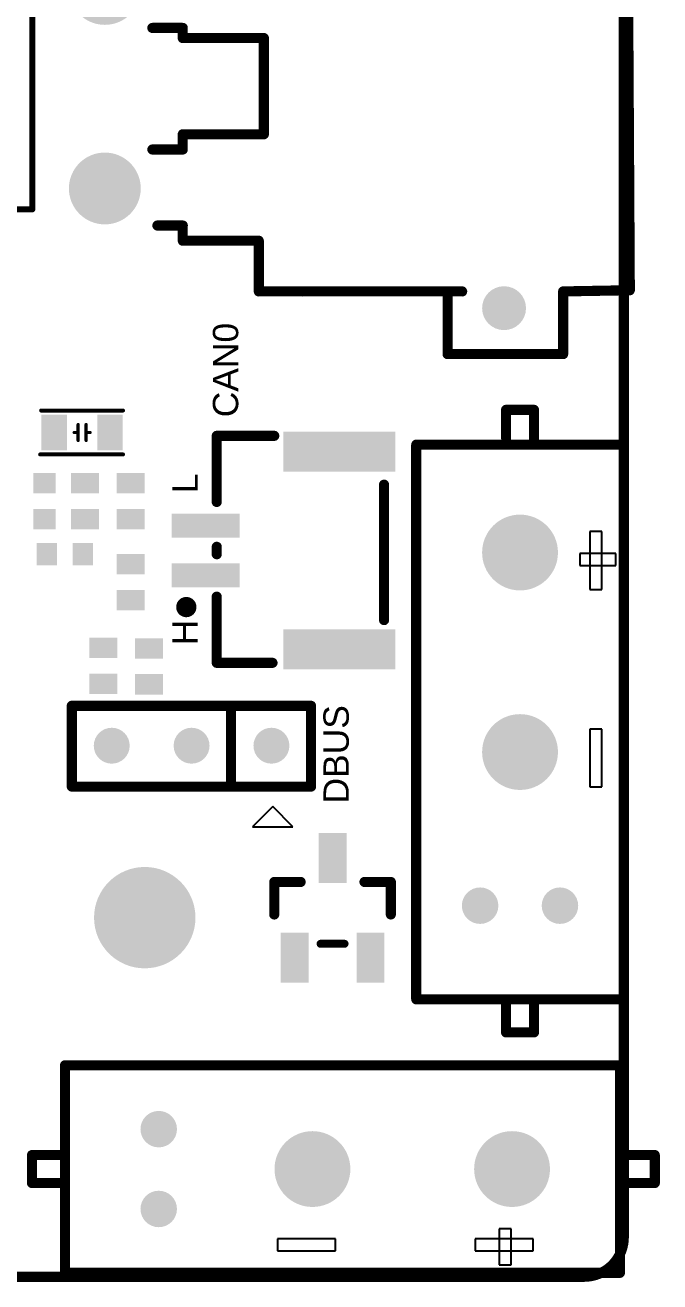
# Model space of a CAD drawing. Header units: inches. Extents: x -3.1 to 90.9, y -0.8 to 60.1.
# Drawn here: x 75 to 90.9, y -0.13 to 31.37 of the extents above; entities that cross this region are included whole.
import ezdxf

# ---------------------------------------------------------------- set-up
doc = ezdxf.new("R2010")
doc.units = ezdxf.units.IN
for name, color, linetype in [('Mechanical 1', 6, 'Continuous'), ('Pad Holes', 156, 'Continuous'), ('Top Overlay', 2, 'Continuous'), ('Top Paste', 8, 'Continuous')]:
    doc.layers.add(name, color=color, linetype=linetype)
doc.styles.add('Arial', font='', dxfattribs={"height": 0.2})
doc.styles.get('Arial').set_extended_font_data('Arial')

# ---------------------------------------------------------------- blocks, each defined once
blk = doc.blocks.new('CONN_TH_2P_P1_25_XUNPU_WAFER_GH1_25_2PLB_91')
at = {"layer": 'Top Paste'}
for points in [[(-0.325, 0.825), (-0.925, 0.825), (-0.925, 2.525), (-0.325, 2.525)], [(0.925, 0.825), (0.325, 0.825), (0.325, 2.525), (0.925, 2.525)], [(-1.975, -3.075), (-2.975, -3.075), (-2.975, -0.275), (-1.975, -0.275)], [(2.975, -3.075), (1.975, -3.075), (1.975, -0.275), (2.975, -0.275)]]:
    blk.add_hatch(color=8, dxfattribs=at).paths.add_polyline_path(points)
at = {"layer": 'Top Overlay'}
for points, const_width in [([(-1.29, 2.159, 1), (-1.544, 2.159, 1)], 0.254), ([(-1.607, 2.159, 1), (-1.48, 2.159, 1)], 0.127), ([(-1.353, 2.159, 1), (-1.226, 2.159, 1)], 0.127), ([(-2.878, 1.397, 1), (-2.751, 1.397, 1)], 0.127), ([(-2.878, 1.397, 1), (-2.751, 1.397, 1)], 0.127), ([(-1.22, 1.397, 1), (-1.093, 1.397, 1)], 0.127), ([(-0.157, 1.397, 1), (-0.03, 1.397, 1)], 0.127), ([(0.03, 1.397, 1), (0.157, 1.397, 1)], 0.127), ([(1.154, 1.397, 1), (1.281, 1.397, 1)], 0.127), ([(2.811, 1.397, 1), (2.938, 1.397, 1)], 0.127), ([(2.811, 1.397, 1), (2.938, 1.397, 1)], 0.127), ([(-2.878, 0, 1), (-2.751, 0, 1)], 0.127), ([(2.811, -0.044, 1), (2.938, -0.044, 1)], 0.127), ([(-1.807, -2.794, 1), (-1.68, -2.794, 1)], 0.127), ([(1.587, -2.794, 1), (1.714, -2.794, 1)], 0.127)]:
    blk.add_lwpolyline(points, format="xyb", close=True, dxfattribs=dict(at, const_width=const_width))
at = {"layer": 'Top Overlay', "const_width": 0.254}
for points in [[(-2.814, 1.397), (-2.814, 0)], [(-2.814, 1.397), (-1.156, 1.397)], [(-0.094, 1.397), (0.094, 1.397)], [(1.217, 1.397), (2.875, 1.397)], [(2.875, 1.397), (2.875, -0.044)], [(-1.744, -2.794), (1.651, -2.794)]]:
    blk.add_lwpolyline(points, dxfattribs=at)
blk = doc.blocks.new('C0603_214')
at = {"layer": 'Top Paste'}
for points in [[(-1.02, -0.445), (-1.02, 0.445), (-0.38, 0.445), (-0.38, -0.445)], [(0.38, -0.445), (0.38, 0.445), (1.02, 0.445), (1.02, -0.445)]]:
    blk.add_hatch(color=8, dxfattribs=at).paths.add_polyline_path(points)
at = {"layer": 'Top Overlay'}
for points, const_width in [([(-1.025, 0.55), (1.025, 0.55)], 0.1), ([(-0.2, 0), (-0.1, 0)], 0.08), ([(-0.1, -0.2), (-0.1, 0.2)], 0.08), ([(0.1, -0.2), (0.1, 0.2)], 0.08), ([(0.1, 0), (0.2, 0)], 0.08), ([(-1.05, -0.55), (1.025, -0.55)], 0.1)]:
    blk.add_lwpolyline(points, dxfattribs=dict(at, const_width=const_width))
for points, const_width in [([(-1.05, 0.55, 1), (-1, 0.55, 1)], 0.05), ([(1, 0.55, 1), (1.05, 0.55, 1)], 0.05), ([(-0.22, 0, 1), (-0.18, 0, 1)], 0.04), ([(-0.12, 0.2, 1), (-0.08, 0.2, 1)], 0.04), ([(-0.12, 0, 1), (-0.08, 0, 1)], 0.04), ([(0.08, 0.2, 1), (0.12, 0.2, 1)], 0.04), ([(0.08, 0, 1), (0.12, 0, 1)], 0.04), ([(0.18, 0, 1), (0.22, 0, 1)], 0.04), ([(-0.12, -0.2, 1), (-0.08, -0.2, 1)], 0.04), ([(0.08, -0.2, 1), (0.12, -0.2, 1)], 0.04), ([(-1.075, -0.55, 1), (-1.025, -0.55, 1)], 0.05), ([(1, -0.55, 1), (1.05, -0.55, 1)], 0.05)]:
    blk.add_lwpolyline(points, format="xyb", close=True, dxfattribs=dict(at, const_width=const_width))
blk = doc.blocks.new('C0402_224')
at = {"layer": 'Top Paste'}
for points in [[(-0.705, -0.28), (-0.705, 0.28), (-0.195, 0.28), (-0.195, -0.28)], [(0.195, -0.28), (0.195, 0.28), (0.705, 0.28), (0.705, -0.28)]]:
    blk.add_hatch(color=8, dxfattribs=at).paths.add_polyline_path(points)
blk = doc.blocks.new('C0402_225')
at = {"layer": 'Top Paste'}
for points in [[(-0.705, -0.28), (-0.705, 0.28), (-0.195, 0.28), (-0.195, -0.28)], [(0.195, -0.28), (0.195, 0.28), (0.705, 0.28), (0.705, -0.28)]]:
    blk.add_hatch(color=8, dxfattribs=at).paths.add_polyline_path(points)
blk = doc.blocks.new('CONN_TH_XT30PW_M_282')
at = {"layer": 'Pad Holes'}
h = blk.add_hatch(color=7, dxfattribs=at)
edge = h.paths.add_edge_path()
edge.add_arc((-2.5, 5), 0.9, 0, 360)
h = blk.add_hatch(color=7, dxfattribs=at)
edge = h.paths.add_edge_path()
edge.add_arc((2.5, 5), 0.9, 0, 360)
h = blk.add_hatch(color=7, dxfattribs=at)
edge = h.paths.add_edge_path()
edge.add_arc((-5.5, -5), 0.55, 0, 360)
h = blk.add_hatch(color=7, dxfattribs=at)
edge = h.paths.add_edge_path()
edge.add_arc((5.5, -5), 0.55, 0, 360)
at = {"layer": 'Top Overlay', "const_width": 0.254}
for points in [[(-3.429, 3.683), (-3.429, 3.048)], [(-1.524, 3.81), (-1.524, 3.048)], [(1.524, 3.81), (1.524, 3.048)], [(3.429, 3.683), (3.429, 3.048)], [(-3.81, 3.048), (-3.429, 3.048)], [(-3.81, 3.048), (-3.81, 1.143)], [(-1.524, 3.048), (-1.143, 3.048)], [(-1.143, 3.048), (-1.143, 1.016)], [(1.27, 3.048), (1.27, 1.016)], [(1.27, 3.048), (1.524, 3.048)], [(3.429, 3.048), (3.81, 3.048)], [(3.81, 3.048), (3.81, 1.016)], [(-5.08, 1.143), (-3.81, 1.143)], [(-5.08, 1.143), (-5.08, 0.047)], [(-1.143, 1.016), (1.27, 1.016)], [(3.81, 1.016), (5.08, 1.016)], [(5.08, 1.016), (5.08, 0.047)], [(-5.08, 0.047), (-5.08, -3.95)], [(5.08, 0.047), (5.08, -3.95)], [(-6.65, -3.585), (-6.65, -6.48)], [(-6.65, -3.585), (-5.08, -3.585)], [(5.08, -3.559), (6.65, -3.559)], [(6.65, -3.559), (6.65, -6.55)], [(-6.65, -6.48), (-5.08, -6.48)], [(-5.08, -6.481), (-5.05, -8.15)], [(5.08, -6.549), (5.08, -8.091)], [(5.08, -6.55), (6.65, -6.55)], [(5.08, -8.091), (-5.05, -8.15)]]:
    blk.add_lwpolyline(points, dxfattribs=at)
at = {"layer": 'Top Overlay', "const_width": 0.127}
for points in [[(-3.493, 3.683, 1), (-3.365, 3.683, 1)], [(-1.587, 3.81, 1), (-1.46, 3.81, 1)], [(1.46, 3.81, 1), (1.587, 3.81, 1)], [(3.365, 3.683, 1), (3.493, 3.683, 1)], [(-3.873, 3.048, 1), (-3.747, 3.048, 1)], [(-3.873, 3.048, 1), (-3.747, 3.048, 1)], [(-3.493, 3.048, 1), (-3.365, 3.048, 1)], [(-3.493, 3.048, 1), (-3.365, 3.048, 1)], [(-1.587, 3.048, 1), (-1.46, 3.048, 1)], [(-1.587, 3.048, 1), (-1.46, 3.048, 1)], [(-1.206, 3.048, 1), (-1.079, 3.048, 1)], [(-1.206, 3.048, 1), (-1.079, 3.048, 1)], [(1.206, 3.048, 1), (1.333, 3.048, 1)], [(1.206, 3.048, 1), (1.333, 3.048, 1)], [(1.46, 3.048, 1), (1.587, 3.048, 1)], [(1.46, 3.048, 1), (1.587, 3.048, 1)], [(3.365, 3.048, 1), (3.493, 3.048, 1)], [(3.365, 3.048, 1), (3.493, 3.048, 1)], [(3.747, 3.048, 1), (3.873, 3.048, 1)], [(3.747, 3.048, 1), (3.873, 3.048, 1)], [(-5.144, 1.143, 1), (-5.016, 1.143, 1)], [(-5.144, 1.143, 1), (-5.016, 1.143, 1)], [(-3.873, 1.143, 1), (-3.747, 1.143, 1)], [(-3.873, 1.143, 1), (-3.747, 1.143, 1)], [(-1.206, 1.016, 1), (-1.079, 1.016, 1)], [(-1.206, 1.016, 1), (-1.079, 1.016, 1)], [(1.206, 1.016, 1), (1.333, 1.016, 1)], [(1.206, 1.016, 1), (1.333, 1.016, 1)], [(3.747, 1.016, 1), (3.873, 1.016, 1)], [(3.747, 1.016, 1), (3.873, 1.016, 1)], [(5.016, 1.016, 1), (5.144, 1.016, 1)], [(5.016, 1.016, 1), (5.144, 1.016, 1)], [(-5.144, 0.047, 1), (-5.017, 0.047, 1)], [(-5.144, 0.047, 1), (-5.017, 0.047, 1)], [(5.016, 0.047, 1), (5.143, 0.047, 1)], [(5.016, 0.047, 1), (5.143, 0.047, 1)], [(-6.714, -3.585, 1), (-6.587, -3.585, 1)], [(-6.714, -3.585, 1), (-6.587, -3.585, 1)], [(-5.144, -3.585, 1), (-5.017, -3.585, 1)], [(5.016, -3.559, 1), (5.143, -3.559, 1)], [(6.586, -3.559, 1), (6.713, -3.559, 1)], [(6.586, -3.559, 1), (6.713, -3.559, 1)], [(-5.144, -3.95, 1), (-5.017, -3.95, 1)], [(5.016, -3.95, 1), (5.143, -3.95, 1)], [(-6.714, -6.48, 1), (-6.587, -6.48, 1)], [(-6.714, -6.48, 1), (-6.587, -6.48, 1)], [(-5.144, -6.48, 1), (-5.017, -6.48, 1)], [(-5.144, -6.481, 1), (-5.017, -6.481, 1)], [(5.016, -6.549, 1), (5.143, -6.549, 1)], [(5.016, -6.55, 1), (5.143, -6.55, 1)], [(6.586, -6.55, 1), (6.713, -6.55, 1)], [(6.586, -6.55, 1), (6.713, -6.55, 1)], [(-5.113, -8.15, 1), (-4.986, -8.15, 1)], [(-5.113, -8.15, 1), (-4.986, -8.15, 1)], [(5.016, -8.091, 1), (5.143, -8.091, 1)], [(5.016, -8.091, 1), (5.143, -8.091, 1)]]:
    blk.add_lwpolyline(points, format="xyb", close=True, dxfattribs=at)
blk = doc.blocks.new('IND_SMD_L7_0_W6_6_FXL0630_286')
at = {"layer": 'Top Paste'}
for points in [[(-3.925, 1.75), (-2.125, 1.75), (-2.125, -1.75), (-3.925, -1.75)], [(2.125, 1.75), (3.925, 1.75), (3.925, -1.75), (2.125, -1.75)]]:
    blk.add_hatch(color=8, dxfattribs=at).paths.add_polyline_path(points)
at = {"layer": 'Top Overlay', "const_width": 0.152}
for points in [[(3.576, 3.376), (-3.576, 3.376)], [(-3.576, 1.962), (-3.576, 3.376)], [(3.576, 1.962), (3.576, 3.376)], [(-3.576, -3.376), (-3.576, -1.962)], [(3.576, -3.376), (3.576, -1.962)], [(3.576, -3.376), (-3.576, -3.376)]]:
    blk.add_lwpolyline(points, dxfattribs=at)
at = {"layer": 'Top Overlay', "const_width": 0.0762}
for points in [[(-3.614, 3.376, 1), (-3.538, 3.376, 1)], [(-3.614, 3.376, 1), (-3.538, 3.376, 1)], [(3.538, 3.376, 1), (3.614, 3.376, 1)], [(3.538, 3.376, 1), (3.614, 3.376, 1)], [(-3.614, 1.962, 1), (-3.538, 1.962, 1)], [(3.538, 1.962, 1), (3.614, 1.962, 1)], [(-3.614, -1.962, 1), (-3.538, -1.962, 1)], [(3.538, -1.962, 1), (3.614, -1.962, 1)], [(-3.614, -3.376, 1), (-3.538, -3.376, 1)], [(-3.614, -3.376, 1), (-3.538, -3.376, 1)], [(3.538, -3.376, 1), (3.614, -3.376, 1)], [(3.538, -3.376, 1), (3.614, -3.376, 1)]]:
    blk.add_lwpolyline(points, format="xyb", close=True, dxfattribs=at)
blk = doc.blocks.new('R0402_306')
at = {"layer": 'Top Paste'}
for points in [[(-0.705, -0.35), (-0.705, 0.35), (-0.195, 0.35), (-0.195, -0.35)], [(0.195, -0.35), (0.195, 0.35), (0.705, 0.35), (0.705, -0.35)]]:
    blk.add_hatch(color=8, dxfattribs=at).paths.add_polyline_path(points)
blk = doc.blocks.new('R0402_308')
at = {"layer": 'Top Paste'}
for points in [[(-0.705, -0.35), (-0.705, 0.35), (-0.195, 0.35), (-0.195, -0.35)], [(0.195, -0.35), (0.195, 0.35), (0.705, 0.35), (0.705, -0.35)]]:
    blk.add_hatch(color=8, dxfattribs=at).paths.add_polyline_path(points)
blk = doc.blocks.new('R0402_310')
at = {"layer": 'Top Paste'}
for points in [[(-0.705, -0.35), (-0.705, 0.35), (-0.195, 0.35), (-0.195, -0.35)], [(0.195, -0.35), (0.195, 0.35), (0.705, 0.35), (0.705, -0.35)]]:
    blk.add_hatch(color=8, dxfattribs=at).paths.add_polyline_path(points)
blk = doc.blocks.new('CONN_TH_XT30PB_M_412')
at = {"layer": 'Pad Holes'}
h = blk.add_hatch(color=7, dxfattribs=at)
edge = h.paths.add_edge_path()
edge.add_arc((4.425, 1), 0.457, 0, 360)
h = blk.add_hatch(color=7, dxfattribs=at)
edge = h.paths.add_edge_path()
edge.add_arc((-4.425, 0), 0.95, 0, 360)
h = blk.add_hatch(color=7, dxfattribs=at)
edge = h.paths.add_edge_path()
edge.add_arc((0.575, 0), 0.95, 0, 360)
h = blk.add_hatch(color=7, dxfattribs=at)
edge = h.paths.add_edge_path()
edge.add_arc((4.425, -1), 0.457, 0, 360)
at = {"layer": 'Top Overlay'}
for p, q in [((-4.1, 2.4), (-4.4, 2.4)), ((-4.4, 2.4), (-4.4, 1.5)), ((-4.1, 1.5), (-4.1, 2.4)), ((-4.95, 2.05), (-4.95, 2.05)), ((-4.95, 2.05), (-4.95, 1.75)), ((-3.5, 2.05), (-4.95, 2.05)), ((-3.5, 1.75), (-3.5, 2.05)), ((0, 2.05), (0, 2.05)), ((0, 2.05), (0, 1.75)), ((1.45, 2.05), (0, 2.05)), ((1.45, 1.75), (1.45, 2.05)), ((-4.95, 1.75), (-3.5, 1.75)), ((0, 1.75), (1.45, 1.75)), ((-4.4, 1.5), (-4.4, 1.5)), ((-4.4, 1.5), (-4.1, 1.5))]:
    blk.add_line(p, q, dxfattribs=at)
at = {"layer": 'Top Overlay', "const_width": 0.254}
for points in [[(6.772, 2.6), (-7.128, 2.6)], [(-7.128, 2.593), (-7.128, -2.6)], [(6.772, 2.6), (6.772, -2.6)], [(-8, -0.35), (-8, 0.35)], [(-7.172, 0.35), (-8, 0.35)], [(7.6, 0.35), (6.9, 0.35)], [(7.6, 0.35), (7.6, -0.35)], [(-7.3, -0.35), (-8, -0.35)], [(7.6, -0.35), (6.772, -0.35)], [(6.772, -2.6), (-7.128, -2.6)]]:
    blk.add_lwpolyline(points, dxfattribs=at)
at = {"layer": 'Top Overlay', "const_width": 0.127}
for points in [[(-7.191, 2.6, 1), (-7.064, 2.6, 1)], [(-7.191, 2.593, 1), (-7.064, 2.593, 1)], [(6.708, 2.6, 1), (6.835, 2.6, 1)], [(6.708, 2.6, 1), (6.835, 2.6, 1)], [(-8.064, 0.35, 1), (-7.937, 0.35, 1)], [(-8.064, 0.35, 1), (-7.937, 0.35, 1)], [(-7.235, 0.35, 1), (-7.108, 0.35, 1)], [(6.836, 0.35, 1), (6.963, 0.35, 1)], [(7.536, 0.35, 1), (7.663, 0.35, 1)], [(7.536, 0.35, 1), (7.663, 0.35, 1)], [(-8.064, -0.35, 1), (-7.937, -0.35, 1)], [(-8.064, -0.35, 1), (-7.937, -0.35, 1)], [(-7.363, -0.35, 1), (-7.236, -0.35, 1)], [(6.708, -0.35, 1), (6.835, -0.35, 1)], [(7.536, -0.35, 1), (7.663, -0.35, 1)], [(7.536, -0.35, 1), (7.663, -0.35, 1)], [(-7.191, -2.6, 1), (-7.064, -2.6, 1)], [(-7.191, -2.6, 1), (-7.064, -2.6, 1)], [(6.708, -2.6, 1), (6.835, -2.6, 1)], [(6.708, -2.6, 1), (6.835, -2.6, 1)]]:
    blk.add_lwpolyline(points, format="xyb", close=True, dxfattribs=at)
blk = doc.blocks.new('CONN_TH_XT30PB_M_415')
at = {"layer": 'Pad Holes'}
h = blk.add_hatch(color=7, dxfattribs=at)
edge = h.paths.add_edge_path()
edge.add_arc((4.425, 1), 0.457, 0, 360)
h = blk.add_hatch(color=7, dxfattribs=at)
edge = h.paths.add_edge_path()
edge.add_arc((-4.425, 0), 0.95, 0, 360)
h = blk.add_hatch(color=7, dxfattribs=at)
edge = h.paths.add_edge_path()
edge.add_arc((0.575, 0), 0.95, 0, 360)
h = blk.add_hatch(color=7, dxfattribs=at)
edge = h.paths.add_edge_path()
edge.add_arc((4.425, -1), 0.457, 0, 360)
at = {"layer": 'Top Overlay'}
for p, q in [((-4.1, 2.4), (-4.4, 2.4)), ((-4.4, 2.4), (-4.4, 1.5)), ((-4.1, 1.5), (-4.1, 2.4)), ((-4.95, 2.05), (-4.95, 2.05)), ((-4.95, 2.05), (-4.95, 1.75)), ((-3.5, 2.05), (-4.95, 2.05)), ((-3.5, 1.75), (-3.5, 2.05)), ((0, 2.05), (0, 2.05)), ((0, 2.05), (0, 1.75)), ((1.45, 2.05), (0, 2.05)), ((1.45, 1.75), (1.45, 2.05)), ((-4.95, 1.75), (-3.5, 1.75)), ((0, 1.75), (1.45, 1.75)), ((-4.4, 1.5), (-4.4, 1.5)), ((-4.4, 1.5), (-4.1, 1.5))]:
    blk.add_line(p, q, dxfattribs=at)
at = {"layer": 'Top Overlay', "const_width": 0.254}
for points in [[(6.772, 2.6), (-7.128, 2.6)], [(-7.128, -2.6), (-7.128, 2.593)], [(6.772, -2.6), (6.772, 2.6)], [(-7.172, 0.35), (-8, 0.35)], [(-8, -0.35), (-8, 0.35)], [(7.6, 0.35), (6.9, 0.35)], [(7.6, -0.35), (7.6, 0.35)], [(-8, -0.35), (-7.3, -0.35)], [(7.6, -0.35), (6.772, -0.35)], [(6.772, -2.6), (-7.128, -2.6)]]:
    blk.add_lwpolyline(points, dxfattribs=at)
at = {"layer": 'Top Overlay', "const_width": 0.127}
for points in [[(-7.191, 2.6, 1), (-7.064, 2.6, 1)], [(-7.191, 2.593, 1), (-7.064, 2.593, 1)], [(6.708, 2.6, 1), (6.835, 2.6, 1)], [(6.708, 2.6, 1), (6.835, 2.6, 1)], [(-8.064, 0.35, 1), (-7.937, 0.35, 1)], [(-8.064, 0.35, 1), (-7.937, 0.35, 1)], [(-7.235, 0.35, 1), (-7.108, 0.35, 1)], [(6.836, 0.35, 1), (6.963, 0.35, 1)], [(7.536, 0.35, 1), (7.663, 0.35, 1)], [(7.536, 0.35, 1), (7.663, 0.35, 1)], [(-8.064, -0.35, 1), (-7.937, -0.35, 1)], [(-8.064, -0.35, 1), (-7.937, -0.35, 1)], [(-7.363, -0.35, 1), (-7.236, -0.35, 1)], [(6.708, -0.35, 1), (6.835, -0.35, 1)], [(7.536, -0.35, 1), (7.663, -0.35, 1)], [(7.536, -0.35, 1), (7.663, -0.35, 1)], [(-7.191, -2.6, 1), (-7.064, -2.6, 1)], [(-7.191, -2.6, 1), (-7.064, -2.6, 1)], [(6.708, -2.6, 1), (6.835, -2.6, 1)], [(6.708, -2.6, 1), (6.835, -2.6, 1)]]:
    blk.add_lwpolyline(points, format="xyb", close=True, dxfattribs=at)
blk = doc.blocks.new('HDR_TH_3P_P2_00_V_M_416')
at = {"layer": 'Pad Holes'}
h = blk.add_hatch(color=7, dxfattribs=at)
edge = h.paths.add_edge_path()
edge.add_arc((-2, 0), 0.45, 0, 360)
h = blk.add_hatch(color=7, dxfattribs=at)
edge = h.paths.add_edge_path()
edge.add_arc((0, 0), 0.45, 0, 360)
h = blk.add_hatch(color=7, dxfattribs=at)
edge = h.paths.add_edge_path()
edge.add_arc((2, 0), 0.45, 0, 360)
at = {"layer": 'Top Overlay', "const_width": 0.254}
for points in [[(-2.991, 1.025), (-2.991, -1)], [(3.001, 1.025), (-2.991, 1.025)], [(-0.986, 1.025), (-0.986, -1)], [(3.001, 1.025), (3.001, -1)], [(3.001, -1), (-2.991, -1)]]:
    blk.add_lwpolyline(points, dxfattribs=at)
at = {"layer": 'Top Overlay', "const_width": 0.127}
for points in [[(-3.055, 1.025, 1), (-2.928, 1.025, 1)], [(-3.055, 1.025, 1), (-2.928, 1.025, 1)], [(-1.049, 1.025, 1), (-0.922, 1.025, 1)], [(2.937, 1.025, 1), (3.064, 1.025, 1)], [(2.937, 1.025, 1), (3.064, 1.025, 1)], [(-3.055, -1, 1), (-2.928, -1, 1)], [(-3.055, -1, 1), (-2.928, -1, 1)], [(-1.049, -1, 1), (-0.922, -1, 1)], [(2.937, -1, 1), (3.064, -1, 1)], [(2.937, -1, 1), (3.064, -1, 1)]]:
    blk.add_lwpolyline(points, format="xyb", close=True, dxfattribs=at)
blk = doc.blocks.new('SOT_23_SOT_23_3__417')
at = {"layer": 'Top Paste'}
for points in [[(1.875, 1.3), (1.875, 0.6), (0.625, 0.6), (0.625, 1.3)], [(-0.625, 0.35), (-0.625, -0.35), (-1.875, -0.35), (-1.875, 0.35)], [(1.875, -0.6), (1.875, -1.3), (0.625, -1.3), (0.625, -0.6)]]:
    blk.add_hatch(color=8, dxfattribs=at).paths.add_polyline_path(points)
at = {"layer": 'Top Overlay'}
for points, const_width in [([(-0.65, 0.8), (-0.65, 1.46)], 0.254), ([(-0.65, 0.8), (-0.65, 1.46)], 0.254), ([(-0.65, 0.8), (-0.65, 1.46)], 0.254), ([(0.165, 1.46), (-0.65, 1.46)], 0.254), ([(0.9, -0.3), (0.9, 0.3)], 0.2), ([(-0.65, -1.46), (-0.65, -0.8)], 0.254), ([(0.165, -1.46), (-0.65, -1.46)], 0.254)]:
    blk.add_lwpolyline(points, dxfattribs=dict(at, const_width=const_width))
for points, const_width in [([(-0.713, 1.46, 1), (-0.586, 1.46, 1)], 0.127), ([(-0.713, 1.46, 1), (-0.586, 1.46, 1)], 0.127), ([(-0.713, 1.46, 1), (-0.586, 1.46, 1)], 0.127), ([(-0.713, 1.46, 1), (-0.586, 1.46, 1)], 0.127), ([(0.102, 1.46, 1), (0.229, 1.46, 1)], 0.127), ([(-0.713, 0.8, 1), (-0.586, 0.8, 1)], 0.127), ([(-0.713, 0.8, 1), (-0.586, 0.8, 1)], 0.127), ([(-0.713, 0.8, 1), (-0.586, 0.8, 1)], 0.127), ([(0.85, 0.3, 1), (0.95, 0.3, 1)], 0.1), ([(0.85, -0.3, 1), (0.95, -0.3, 1)], 0.1), ([(-0.713, -0.8, 1), (-0.586, -0.8, 1)], 0.127), ([(-0.713, -1.46, 1), (-0.586, -1.46, 1)], 0.127), ([(-0.713, -1.46, 1), (-0.586, -1.46, 1)], 0.127), ([(0.102, -1.46, 1), (0.229, -1.46, 1)], 0.127)]:
    blk.add_lwpolyline(points, format="xyb", close=True, dxfattribs=dict(at, const_width=const_width))
blk = doc.blocks.new('R0402_418')
at = {"layer": 'Top Paste'}
for points in [[(-0.705, -0.35), (-0.705, 0.35), (-0.195, 0.35), (-0.195, -0.35)], [(0.195, -0.35), (0.195, 0.35), (0.705, 0.35), (0.705, -0.35)]]:
    blk.add_hatch(color=8, dxfattribs=at).paths.add_polyline_path(points)
blk = doc.blocks.new('R0402_419')
at = {"layer": 'Top Paste'}
for points in [[(-0.705, -0.35), (-0.705, 0.35), (-0.195, 0.35), (-0.195, -0.35)], [(0.195, -0.35), (0.195, 0.35), (0.705, 0.35), (0.705, -0.35)]]:
    blk.add_hatch(color=8, dxfattribs=at).paths.add_polyline_path(points)
blk = doc.blocks.new('PTH_M25_424')
at = {"layer": 'Pad Holes'}
h = blk.add_hatch(color=7, dxfattribs=at)
edge = h.paths.add_edge_path()
edge.add_arc((0, 0), 1.27, 0, 360)

msp = doc.modelspace()

# ---------------------------------------------------------------- linework, layer by layer
at = {"layer": 'Mechanical 1', "const_width": 0.254}
for points in [[(90, 1), (90, 59)], [(1, 0), (89, 0)]]:
    msp.add_lwpolyline(points, dxfattribs=at)
msp.add_lwpolyline([(90, 1, -0.414214), (89, 0)], format="xyb", dxfattribs=at)
at = {"layer": 'Mechanical 1', "const_width": 0.127}
for points in [[(89.937, 1, 1), (90.064, 1, 1)], [(89.937, 1, 1), (90.064, 1, 1)], [(88.937, 0, 1), (89.064, 0, 1)], [(88.937, 0, 1), (89.064, 0, 1)]]:
    msp.add_lwpolyline(points, format="xyb", close=True, dxfattribs=at)
at = {"layer": 'Top Overlay'}
for p, q in [((81.205, 11.785), (80.697, 11.277)), ((81.713, 11.277), (81.205, 11.785)), ((80.697, 11.277), (81.713, 11.277))]:
    msp.add_line(p, q, dxfattribs=at)

# ---------------------------------------------------------------- block references
for name, p, rotation in [('CONN_TH_XT30PW_M_282', (82, 29.773), 90), ('IND_SMD_L7_0_W6_6_FXL0630_286', (71.807, 30.327), 270), ('CONN_TH_XT30PB_M_415', (87.4, 13.725), 270), ('CONN_TH_2P_P1_25_XUNPU_WAFER_GH1_25_2PLB_91', (81.2, 18.2), 90), ('C0402_224', (75.49, 19.438), 270), ('R0402_310', (76.506, 19.438), 270), ('R0402_308', (77.649, 19.438), 270), ('C0402_225', (75.998, 18.11), 180), ('R0402_306', (77.649, 17.406), 270), ('R0402_418', (76.962, 15.308), 90), ('R0402_419', (78.105, 15.297), 90), ('HDR_TH_3P_P2_00_V_M_416', (79.173, 13.309), 180), ('SOT_23_SOT_23_3__417', (82.704, 9.245), 270), ('CONN_TH_XT30PB_M_412', (82.775, 2.7), 180)]:
    msp.add_blockref(name, p, dxfattribs=dict(rotation=rotation))
for name, p in [('C0603_214', (76.43, 21.158)), ('PTH_M25_424', (78, 9))]:
    msp.add_blockref(name, p)

# ---------------------------------------------------------------- texts
at = {"layer": 'Top Overlay', "style": 'Arial'}
for s, p in [('CAN0', (80.341, 21.539)), ('L', (79.325, 19.634)), ('H', (79.325, 15.824)), ('DBUS', (83.11, 11.861))]:
    msp.add_text(s, height=0.635, rotation=90, dxfattribs=at).set_placement(p)

doc.saveas('drawing.dxf')
